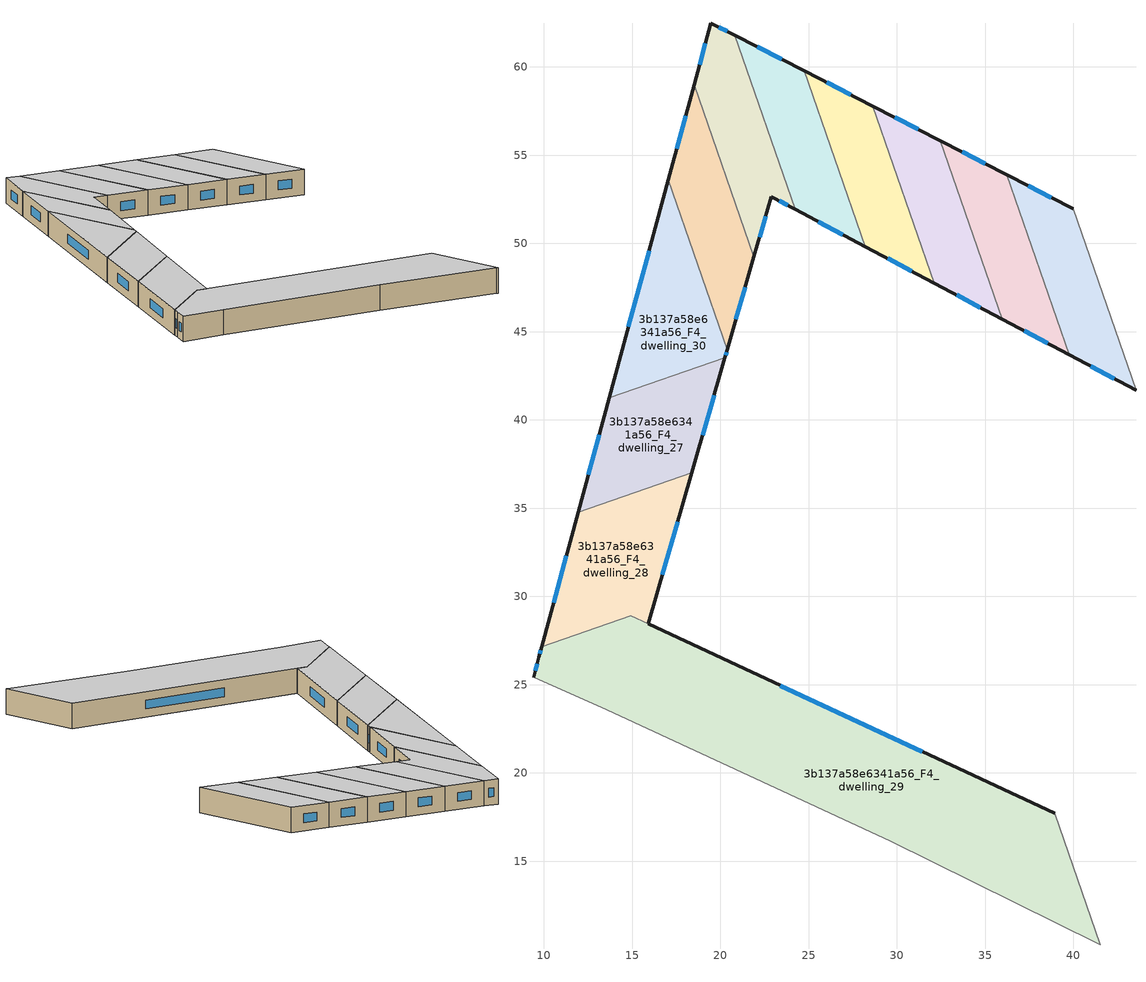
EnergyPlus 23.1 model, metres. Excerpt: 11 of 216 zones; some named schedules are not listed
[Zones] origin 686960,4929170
3b137a58e6341a56_F4_dwelling_20
 floor to 3b137a58e6341a56_F3_dwelling_20 (EU_floor_Construction): 39.97,51.96 43.54,41.68 39.76,43.69 36.22,53.89 z12
 wall outside (EU_wall_Construction): 39.97,51.96 36.22,53.89 / 39.76,43.69 43.54,41.68 z12:15
 wall to 3b137a58e6341a56_F4_dwelling_21 (EU_wall_Construction): 36.22,53.89 39.76,43.69 z12:15
 wall to 3b137a58e6341a56_F4_dwelling_19 (EU_wall_Construction): 43.54,41.68 39.97,51.96 z12:15
 window (EU_Window_Construction): 38.75,52.59 37.44,53.26 / 40.99,43.04 42.31,42.34 z12.98:14.02
 ceiling to 3b137a58e6341a56_F5_dwelling_20 (EU_floor_Construction): 43.54,41.68 39.97,51.96 36.22,53.89 39.76,43.69 z15
3b137a58e6341a56_F4_dwelling_21
 floor to 3b137a58e6341a56_F3_dwelling_21 (EU_floor_Construction): 36.22,53.89 39.76,43.69 35.97,45.7 32.46,55.82 z12
 wall outside (EU_wall_Construction): 36.22,53.89 32.46,55.82 / 35.97,45.7 39.76,43.69 z12:15
 wall to 3b137a58e6341a56_F4_dwelling_22 (EU_wall_Construction): 32.46,55.82 35.97,45.7 z12:15
 window (EU_Window_Construction): 35,54.51 33.68,55.19 / 37.21,45.05 38.53,44.34 z12.98:14.02
 ceiling to 3b137a58e6341a56_F5_dwelling_21 (EU_floor_Construction): 39.76,43.69 36.22,53.89 32.46,55.82 35.97,45.7 z15
3b137a58e6341a56_F4_dwelling_22
 floor to 3b137a58e6341a56_F3_dwelling_22 (EU_floor_Construction): 32.46,55.82 35.97,45.7 32.12,47.74 28.64,57.78 z12
 wall outside (EU_wall_Construction): 32.46,55.82 28.64,57.78 / 32.12,47.74 35.97,45.7 z12:15
 wall to 3b137a58e6341a56_F4_dwelling_23 (EU_wall_Construction): 28.64,57.78 32.12,47.74 z12:15
 window (EU_Window_Construction): 31.22,56.45 29.88,57.14 / 33.37,47.08 34.72,46.36 z12.98:14.02
 ceiling to 3b137a58e6341a56_F5_dwelling_22 (EU_floor_Construction): 35.97,45.7 32.46,55.82 28.64,57.78 32.12,47.74 z15
3b137a58e6341a56_F4_dwelling_23
 floor to 3b137a58e6341a56_F3_dwelling_23 (EU_floor_Construction): 28.64,57.78 32.12,47.74 28.2,49.82 24.75,59.77 z12
 wall outside (EU_wall_Construction): 28.64,57.78 24.75,59.77 / 28.2,49.82 32.12,47.74 z12:15
 wall to 3b137a58e6341a56_F4_dwelling_24 (EU_wall_Construction): 24.75,59.77 28.2,49.82 z12:15
 window (EU_Window_Construction): 27.37,58.43 26.01,59.12 / 29.48,49.14 30.85,48.42 z12.98:14.02
 ceiling to 3b137a58e6341a56_F5_dwelling_23 (EU_floor_Construction): 32.12,47.74 28.64,57.78 24.75,59.77 28.2,49.82 z15
3b137a58e6341a56_F4_dwelling_24
 floor to 3b137a58e6341a56_F3_dwelling_24 (EU_floor_Construction): 24.75,59.77 28.2,49.82 24.24,51.92 20.81,61.79 z12
 wall outside (EU_wall_Construction): 24.75,59.77 20.81,61.79 / 24.24,51.92 28.2,49.82 z12:15
 wall to 3b137a58e6341a56_F4_dwelling_25 (EU_wall_Construction): 20.81,61.79 24.24,51.92 z12:15
 window (EU_Window_Construction): 23.47,60.43 22.09,61.13 / 25.53,51.24 26.91,50.5 z12.98:14.02
 ceiling to 3b137a58e6341a56_F5_dwelling_24 (EU_floor_Construction): 28.2,49.82 24.75,59.77 20.81,61.79 24.24,51.92 z15
3b137a58e6341a56_F4_dwelling_25
 floor to 3b137a58e6341a56_F3_dwelling_25 (EU_floor_Construction): 20.81,61.79 24.24,51.92 22.88,52.64 21.9,49.23 18.51,58.99 19.46,62.48 z12
 wall outside (EU_wall_Construction): 21.9,49.23 22.88,52.64 24.24,51.92 / 20.81,61.79 19.46,62.48 18.51,58.99 z12:15
 wall to 3b137a58e6341a56_F4_dwelling_26 (EU_wall_Construction): 18.51,58.99 21.9,49.23 z12:15
 window (EU_Window_Construction): 22.22,50.34 22.56,51.53 / 19.15,61.35 18.82,60.12 / 20.37,62.02 19.9,62.26 / 23.32,52.41 23.8,52.16 z12.98:14.02
 ceiling to 3b137a58e6341a56_F5_dwelling_25 (EU_floor_Construction): 21.9,49.23 22.88,52.64 24.24,51.92 20.81,61.79 19.46,62.48 18.51,58.99 z15
3b137a58e6341a56_F4_dwelling_26
 floor to 3b137a58e6341a56_F3_dwelling_26 (EU_floor_Construction): 18.51,58.99 21.9,49.23 20.39,43.99 17.05,53.6 z12
 wall outside (EU_wall_Construction): 18.51,58.99 17.05,53.6 / 20.39,43.99 21.9,49.23 z12:15
 wall to 3b137a58e6341a56_F4_dwelling_30 (EU_wall_Construction): 17.05,53.6 20.39,43.99 z12:15
 window (EU_Window_Construction): 18.04,57.24 17.53,55.35 / 20.88,45.69 21.41,47.53 z12.98:14.02
 ceiling to 3b137a58e6341a56_F5_dwelling_26 (EU_floor_Construction): 20.39,43.99 21.9,49.23 18.51,58.99 17.05,53.6 z15
3b137a58e6341a56_F4_dwelling_27
 floor to 3b137a58e6341a56_F3_dwelling_27 (EU_floor_Construction): 20.25,43.53 18.38,37.02 11.94,34.78 13.7,41.25 z12
 wall outside (EU_wall_Construction): 13.7,41.25 11.94,34.78 / 18.38,37.02 20.25,43.53 z12:15
 wall to 3b137a58e6341a56_F4_dwelling_28 (EU_wall_Construction): 11.94,34.78 18.38,37.02 z12:15
 wall to 3b137a58e6341a56_F4_dwelling_30 (EU_wall_Construction): 20.25,43.53 13.7,41.25 z12:15
 window (EU_Window_Construction): 13.13,39.15 12.51,36.89 / 18.99,39.13 19.64,41.41 z12.98:14.02
 ceiling to 3b137a58e6341a56_F5_dwelling_27 (EU_floor_Construction): 18.38,37.02 20.25,43.53 13.7,41.25 11.94,34.78 z15
3b137a58e6341a56_F4_dwelling_28
 floor to 3b137a58e6341a56_F3_dwelling_28 (EU_floor_Construction): 18.38,37.02 15.91,28.45 14.92,28.91 9.87,27.16 11.94,34.78 z12
 wall outside (EU_wall_Construction): 11.94,34.78 9.87,27.16 / 15.91,28.45 18.38,37.02 z12:15
 wall to 3b137a58e6341a56_F4_dwelling_29 (EU_wall_Construction): 9.87,27.16 14.91,28.91 / 14.92,28.91 15.91,28.45 z12:15
 window (EU_Window_Construction): 11.27,32.3 10.54,29.64 / 16.71,31.23 17.58,34.23 z12.98:14.02
 ceiling to 3b137a58e6341a56_F5_dwelling_28 (EU_floor_Construction): 15.91,28.45 18.38,37.02 11.94,34.78 9.87,27.16 14.92,28.91 z15
3b137a58e6341a56_F4_dwelling_29
 floor to 3b137a58e6341a56_F3_dwelling_29 (EU_floor_Construction): 38.93,17.7 41.52,10.25 41.39,10.32 29.66,16.13 13.56,23.58 9.41,25.42 9.71,26.57 9.87,27.16 14.91,28.91 z12
 wall outside (EU_wall_Construction): 9.87,27.16 9.71,26.57 9.41,25.42 / 38.93,17.7 15.91,28.45 z12:15
 wall adiabatic (EU_wall_Construction): 9.41,25.42 13.56,23.58 29.66,16.13 41.39,10.32 41.52,10.25 z12:15
 wall to 3b137a58e6341a56_F4_dwelling_17 (EU_wall_Construction): 41.52,10.25 38.93,17.7 z12:15
 window (EU_Window_Construction): 9.61,26.19 9.51,25.8 / 9.82,26.97 9.76,26.76 / 31.45,21.2 23.4,24.95 z12.98:14.02
 ceiling to 3b137a58e6341a56_F5_dwelling_29 (EU_floor_Construction): 41.52,10.25 38.93,17.7 14.91,28.91 9.87,27.16 9.71,26.57 9.41,25.42 13.56,23.58 29.66,16.13 41.39,10.32 z15
3b137a58e6341a56_F4_dwelling_30
 floor to 3b137a58e6341a56_F3_dwelling_30 (EU_floor_Construction): 17.05,53.6 20.39,43.99 20.25,43.53 13.7,41.25 z12
 wall outside (EU_wall_Construction): 17.05,53.6 13.7,41.25 / 20.25,43.53 20.39,43.99 z12:15
 window (EU_Window_Construction): 15.96,49.59 14.79,45.27 / 20.3,43.68 20.34,43.84 z12.98:14.02
 ceiling to 3b137a58e6341a56_F5_dwelling_30 (EU_floor_Construction): 20.25,43.53 20.39,43.99 17.05,53.6 13.7,41.25 z15
[Building]
EU S2 Campaign: North Axis=0; Terrain=City; Solar Distribution=FullExterior
[Site:Location]
Bologna: Latitude=44.5; Longitude=11.25; Time Zone=1; Elevation=37
[SizingPeriod:WeatherFileDays]
AnnualSizingPeriod: Begin Month=1; Begin Day of Month=1; End Month=12; End Day of Month=31; Day of Week for Start Day=Monday; Use Weather File Daylight Saving Period=No; Use Weather File Rain and Snow Indicators=No
[MATERIAL]
EU_InternalMass_Material: Roughness=MediumRough; Thickness=0.1; Conductivity=1; Density=1800; Specific Heat=900; Thermal Absorptance=0.9; Solar Absorptance=0.7; Visible Absorptance=0.7
[MATERIAL:NOMASS] Roughness=MediumRough; Thermal Absorptance=0.9; Solar Absorptance=0.7; Visible Absorptance=0.7
Name | Thermal Resistance
EU_wall_NoMass | 0.905828
EU_floor_NoMass | 0.67114
[WINDOWMATERIAL:SIMPLEGLAZINGSYSTEM]
EU_Window_SimpleGlazing: UFactor=4.52486; Solar Heat Gain Coefficient=0.85; Visible Transmittance=0.85
[CONSTRUCTION]
EU_wall_Construction: EU_wall_NoMass
EU_floor_Construction: EU_floor_NoMass
EU_Window_Construction: EU_Window_SimpleGlazing
EU_InternalMass_Construction: EU_InternalMass_Material
[ZONE] Type=1; Multiplier=1; Ceiling Height=autocalculate; Floor Area=autocalculate; Part of Total Floor Area=Yes
Name | Volume
3b137a58e6341a56_F0_dwelling_0; 3b137a58e6341a56_F1_dwelling_0; 3b137a58e6341a56_F2_dwelling_0; 3b137a58e6341a56_F3_dwelling_0; 3b137a58e6341a56_F4_dwelling_0; 3b137a58e6341a56_F5_dwelling_0 | 167.907
3b137a58e6341a56_F6_dwelling_0 | 108.262
3b137a58e6341a56_F0_dwelling_1; 3b137a58e6341a56_F1_dwelling_1; 3b137a58e6341a56_F2_dwelling_1; 3b137a58e6341a56_F3_dwelling_1; 3b137a58e6341a56_F4_dwelling_1; 3b137a58e6341a56_F5_dwelling_1 | 167.912
3b137a58e6341a56_F6_dwelling_1 | 106.897
3b137a58e6341a56_F6_dwelling_10 | 123.267
3b137a58e6341a56_F0_dwelling_2; 3b137a58e6341a56_F1_dwelling_2; 3b137a58e6341a56_F2_dwelling_2; 3b137a58e6341a56_F3_dwelling_2; 3b137a58e6341a56_F4_dwelling_2; 3b137a58e6341a56_F5_dwelling_2 | 167.9
3b137a58e6341a56_F6_dwelling_2 | 112.59
3b137a58e6341a56_F4_dwelling_20 | 94.6941
3b137a58e6341a56_F4_dwelling_21 | 94.1689
3b137a58e6341a56_F4_dwelling_22 | 95.0647
3b137a58e6341a56_F4_dwelling_23 | 95.7393
3b137a58e6341a56_F4_dwelling_24 | 96.1509
3b137a58e6341a56_F4_dwelling_25 | 96.5222
3b137a58e6341a56_F4_dwelling_26 | 96.739
3b137a58e6341a56_F4_dwelling_27 | 114.238
3b137a58e6341a56_F4_dwelling_28 | 133.433
3b137a58e6341a56_F4_dwelling_29 | 514.441
3b137a58e6341a56_F0_dwelling_3; 3b137a58e6341a56_F1_dwelling_3; 3b137a58e6341a56_F2_dwelling_3; 3b137a58e6341a56_F3_dwelling_3; 3b137a58e6341a56_F4_dwelling_3; 3b137a58e6341a56_F5_dwelling_3; 3b137a58e6341a56_F0_dwelling_5; 3b137a58e6341a56_F1_dwelling_5; 3b137a58e6341a56_F2_dwelling_5; 3b137a58e6341a56_F3_dwelling_5; 3b137a58e6341a56_F4_dwelling_5; 3b137a58e6341a56_F5_dwelling_5 | 167.914
3b137a58e6341a56_F6_dwelling_3 | 113.398
3b137a58e6341a56_F4_dwelling_30 | 114.262
3b137a58e6341a56_F0_dwelling_4; 3b137a58e6341a56_F1_dwelling_4; 3b137a58e6341a56_F2_dwelling_4; 3b137a58e6341a56_F3_dwelling_4; 3b137a58e6341a56_F4_dwelling_4; 3b137a58e6341a56_F5_dwelling_4 | 167.882
3b137a58e6341a56_F6_dwelling_4 | 121.302
3b137a58e6341a56_F6_dwelling_5 | 120.108
3b137a58e6341a56_F0_dwelling_6; 3b137a58e6341a56_F1_dwelling_6; 3b137a58e6341a56_F2_dwelling_6; 3b137a58e6341a56_F3_dwelling_6; 3b137a58e6341a56_F4_dwelling_6; 3b137a58e6341a56_F5_dwelling_6 | 167.893
3b137a58e6341a56_F6_dwelling_6 | 120.806
3b137a58e6341a56_F0_dwelling_7; 3b137a58e6341a56_F1_dwelling_7; 3b137a58e6341a56_F2_dwelling_7; 3b137a58e6341a56_F3_dwelling_7; 3b137a58e6341a56_F4_dwelling_7; 3b137a58e6341a56_F5_dwelling_7 | 167.877
3b137a58e6341a56_F6_dwelling_7 | 117.447
3b137a58e6341a56_F6_dwelling_8 | 120.493
3b137a58e6341a56_F6_dwelling_9 | 118.754
[INTERNALMASS] Construction=EU_InternalMass_Construction
Name | Zone or ZoneList | Surface Area
3b137a58e6341a56_F0_dwelling_0_EU_InternalMass | 3b137a58e6341a56_F0_dwelling_0 | 55.9705
3b137a58e6341a56_F0_dwelling_1_EU_InternalMass | 3b137a58e6341a56_F0_dwelling_1 | 55.9655
3b137a58e6341a56_F0_dwelling_2_EU_InternalMass | 3b137a58e6341a56_F0_dwelling_2 | 55.9679
3b137a58e6341a56_F0_dwelling_3_EU_InternalMass | 3b137a58e6341a56_F0_dwelling_3 | 55.9704
3b137a58e6341a56_F0_dwelling_4_EU_InternalMass | 3b137a58e6341a56_F0_dwelling_4 | 55.9579
3b137a58e6341a56_F0_dwelling_5_EU_InternalMass | 3b137a58e6341a56_F0_dwelling_5 | 55.9728
3b137a58e6341a56_F0_dwelling_6_EU_InternalMass | 3b137a58e6341a56_F0_dwelling_6 | 55.9654
3b137a58e6341a56_F0_dwelling_7_EU_InternalMass | 3b137a58e6341a56_F0_dwelling_7 | 55.9592
3b137a58e6341a56_F1_dwelling_0_EU_InternalMass | 3b137a58e6341a56_F1_dwelling_0 | 55.9705
3b137a58e6341a56_F1_dwelling_1_EU_InternalMass | 3b137a58e6341a56_F1_dwelling_1 | 55.9655
3b137a58e6341a56_F1_dwelling_2_EU_InternalMass | 3b137a58e6341a56_F1_dwelling_2 | 55.9679
3b137a58e6341a56_F1_dwelling_3_EU_InternalMass | 3b137a58e6341a56_F1_dwelling_3 | 55.9704
3b137a58e6341a56_F1_dwelling_4_EU_InternalMass | 3b137a58e6341a56_F1_dwelling_4 | 55.9579
3b137a58e6341a56_F1_dwelling_5_EU_InternalMass | 3b137a58e6341a56_F1_dwelling_5 | 55.9728
3b137a58e6341a56_F1_dwelling_6_EU_InternalMass | 3b137a58e6341a56_F1_dwelling_6 | 55.9654
3b137a58e6341a56_F1_dwelling_7_EU_InternalMass | 3b137a58e6341a56_F1_dwelling_7 | 55.9592
3b137a58e6341a56_F2_dwelling_0_EU_InternalMass | 3b137a58e6341a56_F2_dwelling_0 | 55.9705
3b137a58e6341a56_F2_dwelling_1_EU_InternalMass | 3b137a58e6341a56_F2_dwelling_1 | 55.9655
3b137a58e6341a56_F2_dwelling_2_EU_InternalMass | 3b137a58e6341a56_F2_dwelling_2 | 55.9679
3b137a58e6341a56_F2_dwelling_3_EU_InternalMass | 3b137a58e6341a56_F2_dwelling_3 | 55.9704
3b137a58e6341a56_F2_dwelling_4_EU_InternalMass | 3b137a58e6341a56_F2_dwelling_4 | 55.9579
3b137a58e6341a56_F2_dwelling_5_EU_InternalMass | 3b137a58e6341a56_F2_dwelling_5 | 55.9728
3b137a58e6341a56_F2_dwelling_6_EU_InternalMass | 3b137a58e6341a56_F2_dwelling_6 | 55.9654
3b137a58e6341a56_F2_dwelling_7_EU_InternalMass | 3b137a58e6341a56_F2_dwelling_7 | 55.9592
3b137a58e6341a56_F3_dwelling_0_EU_InternalMass | 3b137a58e6341a56_F3_dwelling_0 | 55.9705
3b137a58e6341a56_F3_dwelling_1_EU_InternalMass | 3b137a58e6341a56_F3_dwelling_1 | 55.9655
3b137a58e6341a56_F3_dwelling_2_EU_InternalMass | 3b137a58e6341a56_F3_dwelling_2 | 55.9679
3b137a58e6341a56_F3_dwelling_3_EU_InternalMass | 3b137a58e6341a56_F3_dwelling_3 | 55.9704
3b137a58e6341a56_F3_dwelling_4_EU_InternalMass | 3b137a58e6341a56_F3_dwelling_4 | 55.9579
3b137a58e6341a56_F3_dwelling_5_EU_InternalMass | 3b137a58e6341a56_F3_dwelling_5 | 55.9728
3b137a58e6341a56_F3_dwelling_6_EU_InternalMass | 3b137a58e6341a56_F3_dwelling_6 | 55.9654
3b137a58e6341a56_F3_dwelling_7_EU_InternalMass | 3b137a58e6341a56_F3_dwelling_7 | 55.9592
3b137a58e6341a56_F4_dwelling_0_EU_InternalMass | 3b137a58e6341a56_F4_dwelling_0 | 55.9705
3b137a58e6341a56_F4_dwelling_1_EU_InternalMass | 3b137a58e6341a56_F4_dwelling_1 | 55.9655
3b137a58e6341a56_F4_dwelling_2_EU_InternalMass | 3b137a58e6341a56_F4_dwelling_2 | 55.9679
3b137a58e6341a56_F4_dwelling_3_EU_InternalMass | 3b137a58e6341a56_F4_dwelling_3 | 55.9704
3b137a58e6341a56_F4_dwelling_4_EU_InternalMass | 3b137a58e6341a56_F4_dwelling_4 | 55.9579
3b137a58e6341a56_F4_dwelling_5_EU_InternalMass | 3b137a58e6341a56_F4_dwelling_5 | 55.9728
3b137a58e6341a56_F4_dwelling_6_EU_InternalMass | 3b137a58e6341a56_F4_dwelling_6 | 55.9654
3b137a58e6341a56_F4_dwelling_7_EU_InternalMass | 3b137a58e6341a56_F4_dwelling_7 | 55.9592
3b137a58e6341a56_F4_dwelling_20_EU_InternalMass | 3b137a58e6341a56_F4_dwelling_20 | 31.5648
3b137a58e6341a56_F4_dwelling_21_EU_InternalMass | 3b137a58e6341a56_F4_dwelling_21 | 31.3897
3b137a58e6341a56_F4_dwelling_22_EU_InternalMass | 3b137a58e6341a56_F4_dwelling_22 | 31.6881
3b137a58e6341a56_F4_dwelling_23_EU_InternalMass | 3b137a58e6341a56_F4_dwelling_23 | 31.9131
3b137a58e6341a56_F4_dwelling_24_EU_InternalMass | 3b137a58e6341a56_F4_dwelling_24 | 32.0505
3b137a58e6341a56_F4_dwelling_25_EU_InternalMass | 3b137a58e6341a56_F4_dwelling_25 | 32.1735
3b137a58e6341a56_F4_dwelling_26_EU_InternalMass | 3b137a58e6341a56_F4_dwelling_26 | 32.2462
3b137a58e6341a56_F4_dwelling_27_EU_InternalMass | 3b137a58e6341a56_F4_dwelling_27 | 38.0775
3b137a58e6341a56_F4_dwelling_28_EU_InternalMass | 3b137a58e6341a56_F4_dwelling_28 | 44.4776
3b137a58e6341a56_F4_dwelling_29_EU_InternalMass | 3b137a58e6341a56_F4_dwelling_29 | 171.512
3b137a58e6341a56_F4_dwelling_30_EU_InternalMass | 3b137a58e6341a56_F4_dwelling_30 | 38.0895
3b137a58e6341a56_F5_dwelling_0_EU_InternalMass | 3b137a58e6341a56_F5_dwelling_0 | 55.9705
3b137a58e6341a56_F5_dwelling_1_EU_InternalMass | 3b137a58e6341a56_F5_dwelling_1 | 55.9655
3b137a58e6341a56_F5_dwelling_2_EU_InternalMass | 3b137a58e6341a56_F5_dwelling_2 | 55.9679
3b137a58e6341a56_F5_dwelling_3_EU_InternalMass | 3b137a58e6341a56_F5_dwelling_3 | 55.9704
3b137a58e6341a56_F5_dwelling_4_EU_InternalMass | 3b137a58e6341a56_F5_dwelling_4 | 55.9579
3b137a58e6341a56_F5_dwelling_5_EU_InternalMass | 3b137a58e6341a56_F5_dwelling_5 | 55.9728
3b137a58e6341a56_F5_dwelling_6_EU_InternalMass | 3b137a58e6341a56_F5_dwelling_6 | 55.9654
3b137a58e6341a56_F5_dwelling_7_EU_InternalMass | 3b137a58e6341a56_F5_dwelling_7 | 55.9592
3b137a58e6341a56_F6_dwelling_0_EU_InternalMass | 3b137a58e6341a56_F6_dwelling_0 | 36.0814
3b137a58e6341a56_F6_dwelling_1_EU_InternalMass | 3b137a58e6341a56_F6_dwelling_1 | 35.634
3b137a58e6341a56_F6_dwelling_2_EU_InternalMass | 3b137a58e6341a56_F6_dwelling_2 | 37.5308
3b137a58e6341a56_F6_dwelling_3_EU_InternalMass | 3b137a58e6341a56_F6_dwelling_3 | 37.8028
3b137a58e6341a56_F6_dwelling_4_EU_InternalMass | 3b137a58e6341a56_F6_dwelling_4 | 40.4342
3b137a58e6341a56_F6_dwelling_5_EU_InternalMass | 3b137a58e6341a56_F6_dwelling_5 | 40.0361
3b137a58e6341a56_F6_dwelling_6_EU_InternalMass | 3b137a58e6341a56_F6_dwelling_6 | 40.2693
3b137a58e6341a56_F6_dwelling_7_EU_InternalMass | 3b137a58e6341a56_F6_dwelling_7 | 39.1488
3b137a58e6341a56_F6_dwelling_8_EU_InternalMass | 3b137a58e6341a56_F6_dwelling_8 | 40.1645
3b137a58e6341a56_F6_dwelling_9_EU_InternalMass | 3b137a58e6341a56_F6_dwelling_9 | 39.5847
3b137a58e6341a56_F6_dwelling_10_EU_InternalMass | 3b137a58e6341a56_F6_dwelling_10 | 41.0892
[OTHEREQUIPMENT] Fuel Type=Electricity; Design Level Calculation Method=Watts/Area; Power per Zone Floor Area=1; Fraction Latent=0; Fraction Radiant=0; Fraction Lost=0; Carbon Dioxide Generation Rate=0; EndUse Subcategory=EU_Step8_InternalGains
Name | Zone or ZoneList or Space or SpaceList | Schedule
EU_Step8_InternalGain_3b137a58e6341a56_F0_dwelling_0_f000 | 3b137a58e6341a56_F0_dwelling_0 | EU_Step8_GainSchedule_3b137a58e6341a56_F0_dwelling_0_f000
EU_Step8_InternalGain_3b137a58e6341a56_F0_dwelling_1_f000 | 3b137a58e6341a56_F0_dwelling_1 | EU_Step8_GainSchedule_3b137a58e6341a56_F0_dwelling_1_f000
EU_Step8_InternalGain_3b137a58e6341a56_F0_dwelling_2_f000 | 3b137a58e6341a56_F0_dwelling_2 | EU_Step8_GainSchedule_3b137a58e6341a56_F0_dwelling_2_f000
EU_Step8_InternalGain_3b137a58e6341a56_F0_dwelling_3_f000 | 3b137a58e6341a56_F0_dwelling_3 | EU_Step8_GainSchedule_3b137a58e6341a56_F0_dwelling_3_f000
EU_Step8_InternalGain_3b137a58e6341a56_F0_dwelling_4_f000 | 3b137a58e6341a56_F0_dwelling_4 | EU_Step8_GainSchedule_3b137a58e6341a56_F0_dwelling_4_f000
EU_Step8_InternalGain_3b137a58e6341a56_F0_dwelling_5_f000 | 3b137a58e6341a56_F0_dwelling_5 | EU_Step8_GainSchedule_3b137a58e6341a56_F0_dwelling_5_f000
EU_Step8_InternalGain_3b137a58e6341a56_F0_dwelling_6_f000 | 3b137a58e6341a56_F0_dwelling_6 | EU_Step8_GainSchedule_3b137a58e6341a56_F0_dwelling_6_f000
EU_Step8_InternalGain_3b137a58e6341a56_F0_dwelling_7_f000 | 3b137a58e6341a56_F0_dwelling_7 | EU_Step8_GainSchedule_3b137a58e6341a56_F0_dwelling_7_f000
EU_Step8_InternalGain_3b137a58e6341a56_F1_dwelling_0_f000 | 3b137a58e6341a56_F1_dwelling_0 | EU_Step8_GainSchedule_3b137a58e6341a56_F1_dwelling_0_f000
EU_Step8_InternalGain_3b137a58e6341a56_F1_dwelling_1_f000 | 3b137a58e6341a56_F1_dwelling_1 | EU_Step8_GainSchedule_3b137a58e6341a56_F1_dwelling_1_f000
EU_Step8_InternalGain_3b137a58e6341a56_F1_dwelling_2_f000 | 3b137a58e6341a56_F1_dwelling_2 | EU_Step8_GainSchedule_3b137a58e6341a56_F1_dwelling_2_f000
EU_Step8_InternalGain_3b137a58e6341a56_F1_dwelling_3_f000 | 3b137a58e6341a56_F1_dwelling_3 | EU_Step8_GainSchedule_3b137a58e6341a56_F1_dwelling_3_f000
EU_Step8_InternalGain_3b137a58e6341a56_F1_dwelling_4_f000 | 3b137a58e6341a56_F1_dwelling_4 | EU_Step8_GainSchedule_3b137a58e6341a56_F1_dwelling_4_f000
EU_Step8_InternalGain_3b137a58e6341a56_F1_dwelling_5_f000 | 3b137a58e6341a56_F1_dwelling_5 | EU_Step8_GainSchedule_3b137a58e6341a56_F1_dwelling_5_f000
EU_Step8_InternalGain_3b137a58e6341a56_F1_dwelling_6_f000 | 3b137a58e6341a56_F1_dwelling_6 | EU_Step8_GainSchedule_3b137a58e6341a56_F1_dwelling_6_f000
EU_Step8_InternalGain_3b137a58e6341a56_F1_dwelling_7_f000 | 3b137a58e6341a56_F1_dwelling_7 | EU_Step8_GainSchedule_3b137a58e6341a56_F1_dwelling_7_f000
EU_Step8_InternalGain_3b137a58e6341a56_F2_dwelling_0_f000 | 3b137a58e6341a56_F2_dwelling_0 | EU_Step8_GainSchedule_3b137a58e6341a56_F2_dwelling_0_f000
EU_Step8_InternalGain_3b137a58e6341a56_F2_dwelling_1_f000 | 3b137a58e6341a56_F2_dwelling_1 | EU_Step8_GainSchedule_3b137a58e6341a56_F2_dwelling_1_f000
EU_Step8_InternalGain_3b137a58e6341a56_F2_dwelling_2_f000 | 3b137a58e6341a56_F2_dwelling_2 | EU_Step8_GainSchedule_3b137a58e6341a56_F2_dwelling_2_f000
EU_Step8_InternalGain_3b137a58e6341a56_F2_dwelling_3_f000 | 3b137a58e6341a56_F2_dwelling_3 | EU_Step8_GainSchedule_3b137a58e6341a56_F2_dwelling_3_f000
EU_Step8_InternalGain_3b137a58e6341a56_F2_dwelling_4_f000 | 3b137a58e6341a56_F2_dwelling_4 | EU_Step8_GainSchedule_3b137a58e6341a56_F2_dwelling_4_f000
EU_Step8_InternalGain_3b137a58e6341a56_F2_dwelling_5_f000 | 3b137a58e6341a56_F2_dwelling_5 | EU_Step8_GainSchedule_3b137a58e6341a56_F2_dwelling_5_f000
EU_Step8_InternalGain_3b137a58e6341a56_F2_dwelling_6_f000 | 3b137a58e6341a56_F2_dwelling_6 | EU_Step8_GainSchedule_3b137a58e6341a56_F2_dwelling_6_f000
EU_Step8_InternalGain_3b137a58e6341a56_F2_dwelling_7_f000 | 3b137a58e6341a56_F2_dwelling_7 | EU_Step8_GainSchedule_3b137a58e6341a56_F2_dwelling_7_f000
EU_Step8_InternalGain_3b137a58e6341a56_F3_dwelling_0_f000 | 3b137a58e6341a56_F3_dwelling_0 | EU_Step8_GainSchedule_3b137a58e6341a56_F3_dwelling_0_f000
EU_Step8_InternalGain_3b137a58e6341a56_F3_dwelling_1_f000 | 3b137a58e6341a56_F3_dwelling_1 | EU_Step8_GainSchedule_3b137a58e6341a56_F3_dwelling_1_f000
EU_Step8_InternalGain_3b137a58e6341a56_F3_dwelling_2_f000 | 3b137a58e6341a56_F3_dwelling_2 | EU_Step8_GainSchedule_3b137a58e6341a56_F3_dwelling_2_f000
EU_Step8_InternalGain_3b137a58e6341a56_F3_dwelling_3_f000 | 3b137a58e6341a56_F3_dwelling_3 | EU_Step8_GainSchedule_3b137a58e6341a56_F3_dwelling_3_f000
EU_Step8_InternalGain_3b137a58e6341a56_F3_dwelling_4_f000 | 3b137a58e6341a56_F3_dwelling_4 | EU_Step8_GainSchedule_3b137a58e6341a56_F3_dwelling_4_f000
EU_Step8_InternalGain_3b137a58e6341a56_F3_dwelling_5_f000 | 3b137a58e6341a56_F3_dwelling_5 | EU_Step8_GainSchedule_3b137a58e6341a56_F3_dwelling_5_f000
EU_Step8_InternalGain_3b137a58e6341a56_F3_dwelling_6_f000 | 3b137a58e6341a56_F3_dwelling_6 | EU_Step8_GainSchedule_3b137a58e6341a56_F3_dwelling_6_f000
EU_Step8_InternalGain_3b137a58e6341a56_F3_dwelling_7_f000 | 3b137a58e6341a56_F3_dwelling_7 | EU_Step8_GainSchedule_3b137a58e6341a56_F3_dwelling_7_f000
EU_Step8_InternalGain_3b137a58e6341a56_F4_dwelling_0_f000 | 3b137a58e6341a56_F4_dwelling_0 | EU_Step8_GainSchedule_3b137a58e6341a56_F4_dwelling_0_f000
EU_Step8_InternalGain_3b137a58e6341a56_F4_dwelling_1_f000 | 3b137a58e6341a56_F4_dwelling_1 | EU_Step8_GainSchedule_3b137a58e6341a56_F4_dwelling_1_f000
EU_Step8_InternalGain_3b137a58e6341a56_F4_dwelling_2_f000 | 3b137a58e6341a56_F4_dwelling_2 | EU_Step8_GainSchedule_3b137a58e6341a56_F4_dwelling_2_f000
EU_Step8_InternalGain_3b137a58e6341a56_F4_dwelling_3_f000 | 3b137a58e6341a56_F4_dwelling_3 | EU_Step8_GainSchedule_3b137a58e6341a56_F4_dwelling_3_f000
EU_Step8_InternalGain_3b137a58e6341a56_F4_dwelling_4_f000 | 3b137a58e6341a56_F4_dwelling_4 | EU_Step8_GainSchedule_3b137a58e6341a56_F4_dwelling_4_f000
EU_Step8_InternalGain_3b137a58e6341a56_F4_dwelling_5_f000 | 3b137a58e6341a56_F4_dwelling_5 | EU_Step8_GainSchedule_3b137a58e6341a56_F4_dwelling_5_f000
EU_Step8_InternalGain_3b137a58e6341a56_F4_dwelling_6_f000 | 3b137a58e6341a56_F4_dwelling_6 | EU_Step8_GainSchedule_3b137a58e6341a56_F4_dwelling_6_f000
EU_Step8_InternalGain_3b137a58e6341a56_F4_dwelling_7_f000 | 3b137a58e6341a56_F4_dwelling_7 | EU_Step8_GainSchedule_3b137a58e6341a56_F4_dwelling_7_f000
EU_Step8_InternalGain_3b137a58e6341a56_F4_dwelling_20_f000 | 3b137a58e6341a56_F4_dwelling_20 | EU_Step8_GainSchedule_3b137a58e6341a56_F4_dwelling_20_f000
EU_Step8_InternalGain_3b137a58e6341a56_F4_dwelling_21_f000 | 3b137a58e6341a56_F4_dwelling_21 | EU_Step8_GainSchedule_3b137a58e6341a56_F4_dwelling_21_f000
EU_Step8_InternalGain_3b137a58e6341a56_F4_dwelling_22_f000 | 3b137a58e6341a56_F4_dwelling_22 | EU_Step8_GainSchedule_3b137a58e6341a56_F4_dwelling_22_f000
EU_Step8_InternalGain_3b137a58e6341a56_F4_dwelling_23_f000 | 3b137a58e6341a56_F4_dwelling_23 | EU_Step8_GainSchedule_3b137a58e6341a56_F4_dwelling_23_f000
EU_Step8_InternalGain_3b137a58e6341a56_F4_dwelling_24_f000 | 3b137a58e6341a56_F4_dwelling_24 | EU_Step8_GainSchedule_3b137a58e6341a56_F4_dwelling_24_f000
EU_Step8_InternalGain_3b137a58e6341a56_F4_dwelling_25_f000 | 3b137a58e6341a56_F4_dwelling_25 | EU_Step8_GainSchedule_3b137a58e6341a56_F4_dwelling_25_f000
EU_Step8_InternalGain_3b137a58e6341a56_F4_dwelling_26_f000 | 3b137a58e6341a56_F4_dwelling_26 | EU_Step8_GainSchedule_3b137a58e6341a56_F4_dwelling_26_f000
EU_Step8_InternalGain_3b137a58e6341a56_F4_dwelling_27_f000 | 3b137a58e6341a56_F4_dwelling_27 | EU_Step8_GainSchedule_3b137a58e6341a56_F4_dwelling_27_f000
EU_Step8_InternalGain_3b137a58e6341a56_F4_dwelling_28_f000 | 3b137a58e6341a56_F4_dwelling_28 | EU_Step8_GainSchedule_3b137a58e6341a56_F4_dwelling_28_f000
EU_Step8_InternalGain_3b137a58e6341a56_F4_dwelling_29_f000 | 3b137a58e6341a56_F4_dwelling_29 | EU_Step8_GainSchedule_3b137a58e6341a56_F4_dwelling_29_f000
EU_Step8_InternalGain_3b137a58e6341a56_F4_dwelling_30_f000 | 3b137a58e6341a56_F4_dwelling_30 | EU_Step8_GainSchedule_3b137a58e6341a56_F4_dwelling_30_f000
EU_Step8_InternalGain_3b137a58e6341a56_F5_dwelling_0_f000 | 3b137a58e6341a56_F5_dwelling_0 | EU_Step8_GainSchedule_3b137a58e6341a56_F5_dwelling_0_f000
EU_Step8_InternalGain_3b137a58e6341a56_F5_dwelling_1_f000 | 3b137a58e6341a56_F5_dwelling_1 | EU_Step8_GainSchedule_3b137a58e6341a56_F5_dwelling_1_f000
EU_Step8_InternalGain_3b137a58e6341a56_F5_dwelling_2_f000 | 3b137a58e6341a56_F5_dwelling_2 | EU_Step8_GainSchedule_3b137a58e6341a56_F5_dwelling_2_f000
EU_Step8_InternalGain_3b137a58e6341a56_F5_dwelling_3_f000 | 3b137a58e6341a56_F5_dwelling_3 | EU_Step8_GainSchedule_3b137a58e6341a56_F5_dwelling_3_f000
EU_Step8_InternalGain_3b137a58e6341a56_F5_dwelling_4_f000 | 3b137a58e6341a56_F5_dwelling_4 | EU_Step8_GainSchedule_3b137a58e6341a56_F5_dwelling_4_f000
EU_Step8_InternalGain_3b137a58e6341a56_F5_dwelling_5_f000 | 3b137a58e6341a56_F5_dwelling_5 | EU_Step8_GainSchedule_3b137a58e6341a56_F5_dwelling_5_f000
EU_Step8_InternalGain_3b137a58e6341a56_F5_dwelling_6_f000 | 3b137a58e6341a56_F5_dwelling_6 | EU_Step8_GainSchedule_3b137a58e6341a56_F5_dwelling_6_f000
EU_Step8_InternalGain_3b137a58e6341a56_F5_dwelling_7_f000 | 3b137a58e6341a56_F5_dwelling_7 | EU_Step8_GainSchedule_3b137a58e6341a56_F5_dwelling_7_f000
EU_Step8_InternalGain_3b137a58e6341a56_F6_dwelling_0_f000 | 3b137a58e6341a56_F6_dwelling_0 | EU_Step8_GainSchedule_3b137a58e6341a56_F6_dwelling_0_f000
EU_Step8_InternalGain_3b137a58e6341a56_F6_dwelling_1_f000 | 3b137a58e6341a56_F6_dwelling_1 | EU_Step8_GainSchedule_3b137a58e6341a56_F6_dwelling_1_f000
EU_Step8_InternalGain_3b137a58e6341a56_F6_dwelling_2_f000 | 3b137a58e6341a56_F6_dwelling_2 | EU_Step8_GainSchedule_3b137a58e6341a56_F6_dwelling_2_f000
EU_Step8_InternalGain_3b137a58e6341a56_F6_dwelling_3_f000 | 3b137a58e6341a56_F6_dwelling_3 | EU_Step8_GainSchedule_3b137a58e6341a56_F6_dwelling_3_f000
EU_Step8_InternalGain_3b137a58e6341a56_F6_dwelling_4_f000 | 3b137a58e6341a56_F6_dwelling_4 | EU_Step8_GainSchedule_3b137a58e6341a56_F6_dwelling_4_f000
EU_Step8_InternalGain_3b137a58e6341a56_F6_dwelling_5_f000 | 3b137a58e6341a56_F6_dwelling_5 | EU_Step8_GainSchedule_3b137a58e6341a56_F6_dwelling_5_f000
EU_Step8_InternalGain_3b137a58e6341a56_F6_dwelling_6_f000 | 3b137a58e6341a56_F6_dwelling_6 | EU_Step8_GainSchedule_3b137a58e6341a56_F6_dwelling_6_f000
EU_Step8_InternalGain_3b137a58e6341a56_F6_dwelling_7_f000 | 3b137a58e6341a56_F6_dwelling_7 | EU_Step8_GainSchedule_3b137a58e6341a56_F6_dwelling_7_f000
EU_Step8_InternalGain_3b137a58e6341a56_F6_dwelling_8_f000 | 3b137a58e6341a56_F6_dwelling_8 | EU_Step8_GainSchedule_3b137a58e6341a56_F6_dwelling_8_f000
EU_Step8_InternalGain_3b137a58e6341a56_F6_dwelling_9_f000 | 3b137a58e6341a56_F6_dwelling_9 | EU_Step8_GainSchedule_3b137a58e6341a56_F6_dwelling_9_f000
EU_Step8_InternalGain_3b137a58e6341a56_F6_dwelling_10_f000 | 3b137a58e6341a56_F6_dwelling_10 | EU_Step8_GainSchedule_3b137a58e6341a56_F6_dwelling_10_f000
[ZONEVENTILATION:DESIGNFLOWRATE] Schedule=EU_AlwaysOn; Design Flow Rate Calculation Method=AirChanges/Hour; Air Changes per Hour=0.73129; Ventilation Type=Natural; Fan Pressure Rise=0; Fan Total Efficiency=1; Constant Term Coefficient=1; Temperature Term Coefficient=0; Velocity Term Coefficient=0; Velocity Squared Term Coefficient=0; Minimum Indoor Temperature=-100; Maximum Indoor Temperature=100; Delta Temperature=-100; Minimum Outdoor Temperature=-100; Maximum Outdoor Temperature=100; Maximum Wind Speed=40
Name | Zone or ZoneList or Space or SpaceList
EU_ConstantAir_3b137a58e6341a56_F0_dwelling_0 | 3b137a58e6341a56_F0_dwelling_0
EU_ConstantAir_3b137a58e6341a56_F0_dwelling_1 | 3b137a58e6341a56_F0_dwelling_1
EU_ConstantAir_3b137a58e6341a56_F0_dwelling_2 | 3b137a58e6341a56_F0_dwelling_2
EU_ConstantAir_3b137a58e6341a56_F0_dwelling_3 | 3b137a58e6341a56_F0_dwelling_3
EU_ConstantAir_3b137a58e6341a56_F0_dwelling_4 | 3b137a58e6341a56_F0_dwelling_4
EU_ConstantAir_3b137a58e6341a56_F0_dwelling_5 | 3b137a58e6341a56_F0_dwelling_5
EU_ConstantAir_3b137a58e6341a56_F0_dwelling_6 | 3b137a58e6341a56_F0_dwelling_6
EU_ConstantAir_3b137a58e6341a56_F0_dwelling_7 | 3b137a58e6341a56_F0_dwelling_7
EU_ConstantAir_3b137a58e6341a56_F1_dwelling_0 | 3b137a58e6341a56_F1_dwelling_0
EU_ConstantAir_3b137a58e6341a56_F1_dwelling_1 | 3b137a58e6341a56_F1_dwelling_1
EU_ConstantAir_3b137a58e6341a56_F1_dwelling_2 | 3b137a58e6341a56_F1_dwelling_2
EU_ConstantAir_3b137a58e6341a56_F1_dwelling_3 | 3b137a58e6341a56_F1_dwelling_3
EU_ConstantAir_3b137a58e6341a56_F1_dwelling_4 | 3b137a58e6341a56_F1_dwelling_4
EU_ConstantAir_3b137a58e6341a56_F1_dwelling_5 | 3b137a58e6341a56_F1_dwelling_5
EU_ConstantAir_3b137a58e6341a56_F1_dwelling_6 | 3b137a58e6341a56_F1_dwelling_6
EU_ConstantAir_3b137a58e6341a56_F1_dwelling_7 | 3b137a58e6341a56_F1_dwelling_7
EU_ConstantAir_3b137a58e6341a56_F2_dwelling_0 | 3b137a58e6341a56_F2_dwelling_0
EU_ConstantAir_3b137a58e6341a56_F2_dwelling_1 | 3b137a58e6341a56_F2_dwelling_1
EU_ConstantAir_3b137a58e6341a56_F2_dwelling_2 | 3b137a58e6341a56_F2_dwelling_2
EU_ConstantAir_3b137a58e6341a56_F2_dwelling_3 | 3b137a58e6341a56_F2_dwelling_3
EU_ConstantAir_3b137a58e6341a56_F2_dwelling_4 | 3b137a58e6341a56_F2_dwelling_4
EU_ConstantAir_3b137a58e6341a56_F2_dwelling_5 | 3b137a58e6341a56_F2_dwelling_5
EU_ConstantAir_3b137a58e6341a56_F2_dwelling_6 | 3b137a58e6341a56_F2_dwelling_6
EU_ConstantAir_3b137a58e6341a56_F2_dwelling_7 | 3b137a58e6341a56_F2_dwelling_7
EU_ConstantAir_3b137a58e6341a56_F3_dwelling_0 | 3b137a58e6341a56_F3_dwelling_0
EU_ConstantAir_3b137a58e6341a56_F3_dwelling_1 | 3b137a58e6341a56_F3_dwelling_1
EU_ConstantAir_3b137a58e6341a56_F3_dwelling_2 | 3b137a58e6341a56_F3_dwelling_2
EU_ConstantAir_3b137a58e6341a56_F3_dwelling_3 | 3b137a58e6341a56_F3_dwelling_3
EU_ConstantAir_3b137a58e6341a56_F3_dwelling_4 | 3b137a58e6341a56_F3_dwelling_4
EU_ConstantAir_3b137a58e6341a56_F3_dwelling_5 | 3b137a58e6341a56_F3_dwelling_5
EU_ConstantAir_3b137a58e6341a56_F3_dwelling_6 | 3b137a58e6341a56_F3_dwelling_6
EU_ConstantAir_3b137a58e6341a56_F3_dwelling_7 | 3b137a58e6341a56_F3_dwelling_7
EU_ConstantAir_3b137a58e6341a56_F4_dwelling_0 | 3b137a58e6341a56_F4_dwelling_0
EU_ConstantAir_3b137a58e6341a56_F4_dwelling_1 | 3b137a58e6341a56_F4_dwelling_1
EU_ConstantAir_3b137a58e6341a56_F4_dwelling_2 | 3b137a58e6341a56_F4_dwelling_2
EU_ConstantAir_3b137a58e6341a56_F4_dwelling_3 | 3b137a58e6341a56_F4_dwelling_3
EU_ConstantAir_3b137a58e6341a56_F4_dwelling_4 | 3b137a58e6341a56_F4_dwelling_4
EU_ConstantAir_3b137a58e6341a56_F4_dwelling_5 | 3b137a58e6341a56_F4_dwelling_5
EU_ConstantAir_3b137a58e6341a56_F4_dwelling_6 | 3b137a58e6341a56_F4_dwelling_6
EU_ConstantAir_3b137a58e6341a56_F4_dwelling_7 | 3b137a58e6341a56_F4_dwelling_7
EU_ConstantAir_3b137a58e6341a56_F4_dwelling_20 | 3b137a58e6341a56_F4_dwelling_20
EU_ConstantAir_3b137a58e6341a56_F4_dwelling_21 | 3b137a58e6341a56_F4_dwelling_21
EU_ConstantAir_3b137a58e6341a56_F4_dwelling_22 | 3b137a58e6341a56_F4_dwelling_22
EU_ConstantAir_3b137a58e6341a56_F4_dwelling_23 | 3b137a58e6341a56_F4_dwelling_23
EU_ConstantAir_3b137a58e6341a56_F4_dwelling_24 | 3b137a58e6341a56_F4_dwelling_24
EU_ConstantAir_3b137a58e6341a56_F4_dwelling_25 | 3b137a58e6341a56_F4_dwelling_25
EU_ConstantAir_3b137a58e6341a56_F4_dwelling_26 | 3b137a58e6341a56_F4_dwelling_26
EU_ConstantAir_3b137a58e6341a56_F4_dwelling_27 | 3b137a58e6341a56_F4_dwelling_27
EU_ConstantAir_3b137a58e6341a56_F4_dwelling_28 | 3b137a58e6341a56_F4_dwelling_28
EU_ConstantAir_3b137a58e6341a56_F4_dwelling_29 | 3b137a58e6341a56_F4_dwelling_29
EU_ConstantAir_3b137a58e6341a56_F4_dwelling_30 | 3b137a58e6341a56_F4_dwelling_30
EU_ConstantAir_3b137a58e6341a56_F5_dwelling_0 | 3b137a58e6341a56_F5_dwelling_0
EU_ConstantAir_3b137a58e6341a56_F5_dwelling_1 | 3b137a58e6341a56_F5_dwelling_1
EU_ConstantAir_3b137a58e6341a56_F5_dwelling_2 | 3b137a58e6341a56_F5_dwelling_2
EU_ConstantAir_3b137a58e6341a56_F5_dwelling_3 | 3b137a58e6341a56_F5_dwelling_3
EU_ConstantAir_3b137a58e6341a56_F5_dwelling_4 | 3b137a58e6341a56_F5_dwelling_4
EU_ConstantAir_3b137a58e6341a56_F5_dwelling_5 | 3b137a58e6341a56_F5_dwelling_5
EU_ConstantAir_3b137a58e6341a56_F5_dwelling_6 | 3b137a58e6341a56_F5_dwelling_6
EU_ConstantAir_3b137a58e6341a56_F5_dwelling_7 | 3b137a58e6341a56_F5_dwelling_7
EU_ConstantAir_3b137a58e6341a56_F6_dwelling_0 | 3b137a58e6341a56_F6_dwelling_0
EU_ConstantAir_3b137a58e6341a56_F6_dwelling_1 | 3b137a58e6341a56_F6_dwelling_1
EU_ConstantAir_3b137a58e6341a56_F6_dwelling_2 | 3b137a58e6341a56_F6_dwelling_2
EU_ConstantAir_3b137a58e6341a56_F6_dwelling_3 | 3b137a58e6341a56_F6_dwelling_3
EU_ConstantAir_3b137a58e6341a56_F6_dwelling_4 | 3b137a58e6341a56_F6_dwelling_4
EU_ConstantAir_3b137a58e6341a56_F6_dwelling_5 | 3b137a58e6341a56_F6_dwelling_5
EU_ConstantAir_3b137a58e6341a56_F6_dwelling_6 | 3b137a58e6341a56_F6_dwelling_6
EU_ConstantAir_3b137a58e6341a56_F6_dwelling_7 | 3b137a58e6341a56_F6_dwelling_7
EU_ConstantAir_3b137a58e6341a56_F6_dwelling_8 | 3b137a58e6341a56_F6_dwelling_8
EU_ConstantAir_3b137a58e6341a56_F6_dwelling_9 | 3b137a58e6341a56_F6_dwelling_9
EU_ConstantAir_3b137a58e6341a56_F6_dwelling_10 | 3b137a58e6341a56_F6_dwelling_10
[HVACTEMPLATE:ZONE:IDEALLOADSAIRSYSTEM] System Availability Schedule=EU_AlwaysOn; Maximum Heating Supply Air Temperature=50; Minimum Cooling Supply Air Temperature=13; Maximum Heating Supply Air Humidity Ratio=0.0156; Minimum Cooling Supply Air Humidity Ratio=0.0077; Heating Limit=NoLimit; Cooling Limit=NoLimit; Heating Availability Schedule=EU_AlwaysOn; Cooling Availability Schedule=EU_CoolingOff; Dehumidification Control Type=ConstantSensibleHeatRatio; Cooling Sensible Heat Ratio=0.7; Dehumidification Setpoint=60; Humidification Control Type=None; Humidification Setpoint=30; Outdoor Air Method=None; Outdoor Air Flow Rate per Person=0.00944; Outdoor Air Flow Rate per Zone Floor Area=0; Outdoor Air Flow Rate per Zone=0; Demand Controlled Ventilation Type=None; Outdoor Air Economizer Type=NoEconomizer; Heat Recovery Type=None; Sensible Heat Recovery Effectiveness=0.7; Latent Heat Recovery Effectiveness=0.65
Name | Template Thermostat
3b137a58e6341a56_F4_dwelling_20 | EU_HeatOnly_3b137a58e6341a56_F4_dwelling_20
3b137a58e6341a56_F4_dwelling_21 | EU_HeatOnly_3b137a58e6341a56_F4_dwelling_21
3b137a58e6341a56_F4_dwelling_22 | EU_HeatOnly_3b137a58e6341a56_F4_dwelling_22
3b137a58e6341a56_F4_dwelling_23 | EU_HeatOnly_3b137a58e6341a56_F4_dwelling_23
3b137a58e6341a56_F4_dwelling_24 | EU_HeatOnly_3b137a58e6341a56_F4_dwelling_24
3b137a58e6341a56_F4_dwelling_25 | EU_HeatOnly_3b137a58e6341a56_F4_dwelling_25
3b137a58e6341a56_F4_dwelling_26 | EU_HeatOnly_3b137a58e6341a56_F4_dwelling_26
3b137a58e6341a56_F4_dwelling_27 | EU_HeatOnly_3b137a58e6341a56_F4_dwelling_27
3b137a58e6341a56_F4_dwelling_28 | EU_HeatOnly_3b137a58e6341a56_F4_dwelling_28
3b137a58e6341a56_F4_dwelling_29 | EU_HeatOnly_3b137a58e6341a56_F4_dwelling_29
3b137a58e6341a56_F4_dwelling_30 | EU_HeatOnly_3b137a58e6341a56_F4_dwelling_30
[SIZING:ZONE] Zone Cooling Design Supply Air Temperature Input Method=SupplyAirTemperature; Zone Cooling Design Supply Air Temperature=13; Zone Heating Design Supply Air Temperature Input Method=SupplyAirTemperature; Zone Heating Design Supply Air Temperature=50; Zone Cooling Design Supply Air Humidity Ratio=0.008; Zone Heating Design Supply Air Humidity Ratio=0.008; Cooling Design Air Flow Method=DesignDay; Cooling Design Air Flow Rate=0; Cooling Minimum Air Flow per Zone Floor Area=0.000762; Cooling Minimum Air Flow=0; Cooling Minimum Air Flow Fraction=0.2; Heating Design Air Flow Method=DesignDay; Heating Design Air Flow Rate=0; Heating Maximum Air Flow per Zone Floor Area=0.002032; Heating Maximum Air Flow=0.141576; Heating Maximum Air Flow Fraction=0.3; Account for Dedicated Outdoor Air System=No; Dedicated Outdoor Air System Control Strategy=NeutralSupplyAir; Dedicated Outdoor Air Low Setpoint Temperature for Design=autosize; Dedicated Outdoor Air High Setpoint Temperature for Design=autosize; Zone Load Sizing Method=Sensible Load Only No Latent Load; Zone Latent Cooling Design Supply Air Humidity Ratio Input Method=HumidityRatioDifference; Zone Cooling Design Supply Air Humidity Ratio Difference=0.005; Zone Latent Heating Design Supply Air Humidity Ratio Input Method=HumidityRatioDifference; Zone Humidification Design Supply Air Humidity Ratio Difference=0.005
3b137a58e6341a56_F4_dwelling_20; 3b137a58e6341a56_F4_dwelling_21; 3b137a58e6341a56_F4_dwelling_22; 3b137a58e6341a56_F4_dwelling_23; 3b137a58e6341a56_F4_dwelling_24; 3b137a58e6341a56_F4_dwelling_25; 3b137a58e6341a56_F4_dwelling_26; 3b137a58e6341a56_F4_dwelling_27; 3b137a58e6341a56_F4_dwelling_28; 3b137a58e6341a56_F4_dwelling_29; 3b137a58e6341a56_F4_dwelling_30
[SCHEDULE:FILE] Column Number=1; Rows to Skip at Top=0; Number of Hours of Data=8760; Column Separator=Comma; Interpolate to Timestep=No; Minutes per Item=60; Adjust Schedule for Daylight Savings=Yes
Name | File
EU_Step8_GainSchedule_3b137a58e6341a56_F0_dwelling_0_f000 | ../../schedules/3b137a58e6341a56/3b137a58e6341a56_F0_dwelling_0_f000_gain.csv
EU_Step8_GainSchedule_3b137a58e6341a56_F0_dwelling_1_f000 | ../../schedules/3b137a58e6341a56/3b137a58e6341a56_F0_dwelling_1_f000_gain.csv
EU_Step8_GainSchedule_3b137a58e6341a56_F0_dwelling_2_f000 | ../../schedules/3b137a58e6341a56/3b137a58e6341a56_F0_dwelling_2_f000_gain.csv
EU_Step8_GainSchedule_3b137a58e6341a56_F0_dwelling_3_f000 | ../../schedules/3b137a58e6341a56/3b137a58e6341a56_F0_dwelling_3_f000_gain.csv
EU_Step8_GainSchedule_3b137a58e6341a56_F0_dwelling_4_f000 | ../../schedules/3b137a58e6341a56/3b137a58e6341a56_F0_dwelling_4_f000_gain.csv
EU_Step8_GainSchedule_3b137a58e6341a56_F0_dwelling_5_f000 | ../../schedules/3b137a58e6341a56/3b137a58e6341a56_F0_dwelling_5_f000_gain.csv
EU_Step8_GainSchedule_3b137a58e6341a56_F0_dwelling_6_f000 | ../../schedules/3b137a58e6341a56/3b137a58e6341a56_F0_dwelling_6_f000_gain.csv
EU_Step8_GainSchedule_3b137a58e6341a56_F0_dwelling_7_f000 | ../../schedules/3b137a58e6341a56/3b137a58e6341a56_F0_dwelling_7_f000_gain.csv
EU_Step8_GainSchedule_3b137a58e6341a56_F1_dwelling_0_f000 | ../../schedules/3b137a58e6341a56/3b137a58e6341a56_F1_dwelling_0_f000_gain.csv
EU_Step8_GainSchedule_3b137a58e6341a56_F1_dwelling_1_f000 | ../../schedules/3b137a58e6341a56/3b137a58e6341a56_F1_dwelling_1_f000_gain.csv
EU_Step8_GainSchedule_3b137a58e6341a56_F1_dwelling_2_f000 | ../../schedules/3b137a58e6341a56/3b137a58e6341a56_F1_dwelling_2_f000_gain.csv
EU_Step8_GainSchedule_3b137a58e6341a56_F1_dwelling_3_f000 | ../../schedules/3b137a58e6341a56/3b137a58e6341a56_F1_dwelling_3_f000_gain.csv
EU_Step8_GainSchedule_3b137a58e6341a56_F1_dwelling_4_f000 | ../../schedules/3b137a58e6341a56/3b137a58e6341a56_F1_dwelling_4_f000_gain.csv
EU_Step8_GainSchedule_3b137a58e6341a56_F1_dwelling_5_f000 | ../../schedules/3b137a58e6341a56/3b137a58e6341a56_F1_dwelling_5_f000_gain.csv
EU_Step8_GainSchedule_3b137a58e6341a56_F1_dwelling_6_f000 | ../../schedules/3b137a58e6341a56/3b137a58e6341a56_F1_dwelling_6_f000_gain.csv
EU_Step8_GainSchedule_3b137a58e6341a56_F1_dwelling_7_f000 | ../../schedules/3b137a58e6341a56/3b137a58e6341a56_F1_dwelling_7_f000_gain.csv
EU_Step8_GainSchedule_3b137a58e6341a56_F2_dwelling_0_f000 | ../../schedules/3b137a58e6341a56/3b137a58e6341a56_F2_dwelling_0_f000_gain.csv
EU_Step8_GainSchedule_3b137a58e6341a56_F2_dwelling_1_f000 | ../../schedules/3b137a58e6341a56/3b137a58e6341a56_F2_dwelling_1_f000_gain.csv
EU_Step8_GainSchedule_3b137a58e6341a56_F2_dwelling_2_f000 | ../../schedules/3b137a58e6341a56/3b137a58e6341a56_F2_dwelling_2_f000_gain.csv
EU_Step8_GainSchedule_3b137a58e6341a56_F2_dwelling_3_f000 | ../../schedules/3b137a58e6341a56/3b137a58e6341a56_F2_dwelling_3_f000_gain.csv
EU_Step8_GainSchedule_3b137a58e6341a56_F2_dwelling_4_f000 | ../../schedules/3b137a58e6341a56/3b137a58e6341a56_F2_dwelling_4_f000_gain.csv
EU_Step8_GainSchedule_3b137a58e6341a56_F2_dwelling_5_f000 | ../../schedules/3b137a58e6341a56/3b137a58e6341a56_F2_dwelling_5_f000_gain.csv
EU_Step8_GainSchedule_3b137a58e6341a56_F2_dwelling_6_f000 | ../../schedules/3b137a58e6341a56/3b137a58e6341a56_F2_dwelling_6_f000_gain.csv
EU_Step8_GainSchedule_3b137a58e6341a56_F2_dwelling_7_f000 | ../../schedules/3b137a58e6341a56/3b137a58e6341a56_F2_dwelling_7_f000_gain.csv
EU_Step8_GainSchedule_3b137a58e6341a56_F3_dwelling_0_f000 | ../../schedules/3b137a58e6341a56/3b137a58e6341a56_F3_dwelling_0_f000_gain.csv
EU_Step8_GainSchedule_3b137a58e6341a56_F3_dwelling_1_f000 | ../../schedules/3b137a58e6341a56/3b137a58e6341a56_F3_dwelling_1_f000_gain.csv
EU_Step8_GainSchedule_3b137a58e6341a56_F3_dwelling_2_f000 | ../../schedules/3b137a58e6341a56/3b137a58e6341a56_F3_dwelling_2_f000_gain.csv
EU_Step8_GainSchedule_3b137a58e6341a56_F3_dwelling_3_f000 | ../../schedules/3b137a58e6341a56/3b137a58e6341a56_F3_dwelling_3_f000_gain.csv
EU_Step8_GainSchedule_3b137a58e6341a56_F3_dwelling_4_f000 | ../../schedules/3b137a58e6341a56/3b137a58e6341a56_F3_dwelling_4_f000_gain.csv
EU_Step8_GainSchedule_3b137a58e6341a56_F3_dwelling_5_f000 | ../../schedules/3b137a58e6341a56/3b137a58e6341a56_F3_dwelling_5_f000_gain.csv
EU_Step8_GainSchedule_3b137a58e6341a56_F3_dwelling_6_f000 | ../../schedules/3b137a58e6341a56/3b137a58e6341a56_F3_dwelling_6_f000_gain.csv
EU_Step8_GainSchedule_3b137a58e6341a56_F3_dwelling_7_f000 | ../../schedules/3b137a58e6341a56/3b137a58e6341a56_F3_dwelling_7_f000_gain.csv
EU_Step8_GainSchedule_3b137a58e6341a56_F4_dwelling_0_f000 | ../../schedules/3b137a58e6341a56/3b137a58e6341a56_F4_dwelling_0_f000_gain.csv
EU_Step8_GainSchedule_3b137a58e6341a56_F4_dwelling_20_f000 | ../../schedules/3b137a58e6341a56/3b137a58e6341a56_F4_dwelling_20_f000_gain.csv
EU_Step8_GainSchedule_3b137a58e6341a56_F4_dwelling_21_f000 | ../../schedules/3b137a58e6341a56/3b137a58e6341a56_F4_dwelling_21_f000_gain.csv
EU_Step8_GainSchedule_3b137a58e6341a56_F4_dwelling_22_f000 | ../../schedules/3b137a58e6341a56/3b137a58e6341a56_F4_dwelling_22_f000_gain.csv
EU_Step8_GainSchedule_3b137a58e6341a56_F4_dwelling_23_f000 | ../../schedules/3b137a58e6341a56/3b137a58e6341a56_F4_dwelling_23_f000_gain.csv
EU_Step8_GainSchedule_3b137a58e6341a56_F4_dwelling_24_f000 | ../../schedules/3b137a58e6341a56/3b137a58e6341a56_F4_dwelling_24_f000_gain.csv
EU_Step8_GainSchedule_3b137a58e6341a56_F4_dwelling_25_f000 | ../../schedules/3b137a58e6341a56/3b137a58e6341a56_F4_dwelling_25_f000_gain.csv
EU_Step8_GainSchedule_3b137a58e6341a56_F4_dwelling_26_f000 | ../../schedules/3b137a58e6341a56/3b137a58e6341a56_F4_dwelling_26_f000_gain.csv
EU_Step8_GainSchedule_3b137a58e6341a56_F4_dwelling_27_f000 | ../../schedules/3b137a58e6341a56/3b137a58e6341a56_F4_dwelling_27_f000_gain.csv
EU_Step8_GainSchedule_3b137a58e6341a56_F4_dwelling_28_f000 | ../../schedules/3b137a58e6341a56/3b137a58e6341a56_F4_dwelling_28_f000_gain.csv
EU_Step8_GainSchedule_3b137a58e6341a56_F4_dwelling_29_f000 | ../../schedules/3b137a58e6341a56/3b137a58e6341a56_F4_dwelling_29_f000_gain.csv
EU_Step8_GainSchedule_3b137a58e6341a56_F4_dwelling_30_f000 | ../../schedules/3b137a58e6341a56/3b137a58e6341a56_F4_dwelling_30_f000_gain.csv
